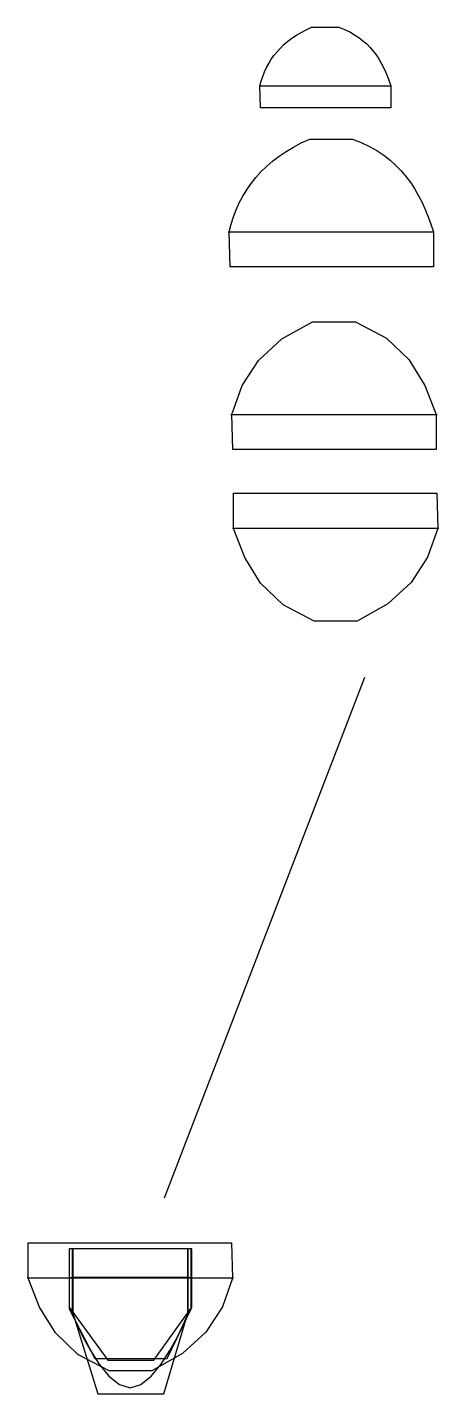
# Model space of a CAD drawing. Extents: x -17 to 52, y -20 to 209.
import ezdxf

# ---------------------------------------------------------------- set-up
doc = ezdxf.new("R2010")
doc.units = 0
for name, color, linetype in [('Instructions', 7, 'CONTINUOUS'), ('Mavic', 7, 'CONTINUOUS'), ('mavic_ksyrium', 7, 'CONTINUOUS'), ('Nucleon_Front', 7, 'CONTINUOUS'), ('Nucleon_rear', 7, 'CONTINUOUS')]:
    doc.layers.add(name, color=color, linetype=linetype)

msp = doc.modelspace()

# ---------------------------------------------------------------- linework, layer by layer
at = {"layer": 'Instructions', "color": 1}
for points in [[(30.363516, 209.415812), (34.966546, 209.415812)], [(21.822218, 195.897153), (21.721655, 199.617993)], [(43.644436, 199.617993), (43.644436, 195.897153), (21.822218, 195.897153)], [(17.281123, -0.300821), (-17.277849, -0.300821)]]:
    msp.add_lwpolyline(points, dxfattribs=at)
at = {"layer": 'Instructions', "color": 5}
msp.add_lwpolyline([(21.617116, 199.617993), (43.731993, 199.617993)], dxfattribs=at)
at = {"layer": 'Instructions', "color": 7}
for points in [[(30.054725, 190.689525), (37.247892, 190.689525)], [(16.386705, 175.15028), (50.945676, 175.15028)], [(16.707219, 169.249063), (16.550069, 175.15028)], [(50.808852, 175.15028), (50.808852, 169.249063), (16.707219, 169.249063)], [(17.173316, 138.608533), (17.016166, 144.50975), (18.716756, 149.345303), (21.484455, 153.575367), (25.394174, 157.15743), (30.520822, 160.048995), (37.713989, 160.048995), (42.935772, 157.324385), (46.697448, 153.71305), (49.357635, 149.384875), (51.274949, 144.50975), (51.274949, 138.608533), (17.173316, 138.608533)], [(16.852802, 144.50975), (51.411774, 144.50975)], [(51.358014, 131.304192), (51.515164, 125.402976), (49.814574, 120.567422), (47.046874, 116.337358), (43.137155, 112.755296), (38.010507, 109.86373), (30.817341, 109.86373), (25.595558, 112.58834), (21.833882, 116.199676), (19.173694, 120.52785), (17.256381, 125.402976), (17.256381, 131.304192), (51.358014, 131.304192)], [(51.678528, 125.402976), (17.119556, 125.402976)], [(39.252133, 100.405819), (5.688715, 13.084048)], [(16.960608, 5.60039), (17.117759, -0.300821), (15.417168, -5.136388), (12.649469, -9.366448), (8.73975, -12.948525), (3.613102, -15.840089), (-3.580064, -15.840089), (-8.801847, -13.115459), (-12.563523, -9.504144), (-15.223711, -5.175956), (-17.141024, -0.300821), (-17.141024, 5.60039), (16.960608, 5.60039)]]:
    msp.add_lwpolyline(points, dxfattribs=at)
at = {"layer": 'Instructions', "color": 1}
for points in [[(21.721655, 199.617993), (22.738701, 203.925822), (25.448882, 207.287052), (30.363516, 209.415812)], [(34.966546, 209.415812), (40.146786, 207.545587), (42.223461, 203.898788), (43.644436, 199.617993)]]:
    msp.add_open_spline(points, degree=3, dxfattribs=at)
at = {"layer": 'Instructions', "color": 7}
for points in [[(16.550069, 175.15028), (18.139409, 181.982454), (22.374616, 187.313333), (30.054725, 190.689525)], [(37.247892, 190.689525), (45.343065, 187.723367), (48.588291, 181.939579), (50.808852, 175.15028)]]:
    msp.add_open_spline(points, degree=3, dxfattribs=at)
at = {"layer": 'Mavic', "color": 7}
for points in [[(-9.783838, 4.608127), (-9.783838, -6.198158), (-9.56203, -6.734479), (-8.936435, -8.148419), (-7.966791, -10.147439), (-6.712834, -12.438995), (-5.234302, -14.730552), (-3.590932, -16.729571), (-1.842464, -18.143511), (-0.048633, -18.679832), (1.745197, -18.143511), (3.493666, -16.729571), (5.137035, -14.730552), (6.615567, -12.438995), (7.869527, -10.147439), (8.839172, -8.148419), (9.464766, -6.734479), (9.686574, -6.198158), (9.686574, 4.608127), (-9.783838, 4.608127)], [(-9.783838, -0.166744), (9.686574, -0.166744)]]:
    msp.add_lwpolyline(points, dxfattribs=at)
at = {"layer": 'mavic_ksyrium', "color": 7}
for points in [[(-9.63273, 4.604243), (-9.63273, -6.198827), (-5.462613, -19.681725), (5.629898, -19.681725), (9.633208, -6.198827), (9.633208, 4.604243), (-9.63273, 4.604243)], [(-9.63273, -0.169207), (9.633208, -0.169207)]]:
    msp.add_lwpolyline(points, dxfattribs=at)
at = {"layer": 'Nucleon_Front', "color": 7}
msp.add_lwpolyline([(-10.283076, 4.604399), (-10.283076, -5.196134), (-3.762251, -14.083058), (3.928976, -14.083058), (10.282602, -5.196134), (10.282602, 4.604399), (-10.283076, 4.604399), (-10.283076, 4.604399)], dxfattribs=at)
at = {"layer": 'Nucleon_rear', "color": 7}
for points in [[(-10.282745, 4.602991), (-10.282745, -5.471383), (-5.954893, -13.78274), (6.18833, -13.78274), (10.183838, -5.471383), (10.183838, 4.602991), (-10.282745, 4.602991)], [(-10.282745, -0.182338), (10.183838, -0.182338)]]:
    msp.add_lwpolyline(points, dxfattribs=at)

doc.saveas('drawing.dxf')
